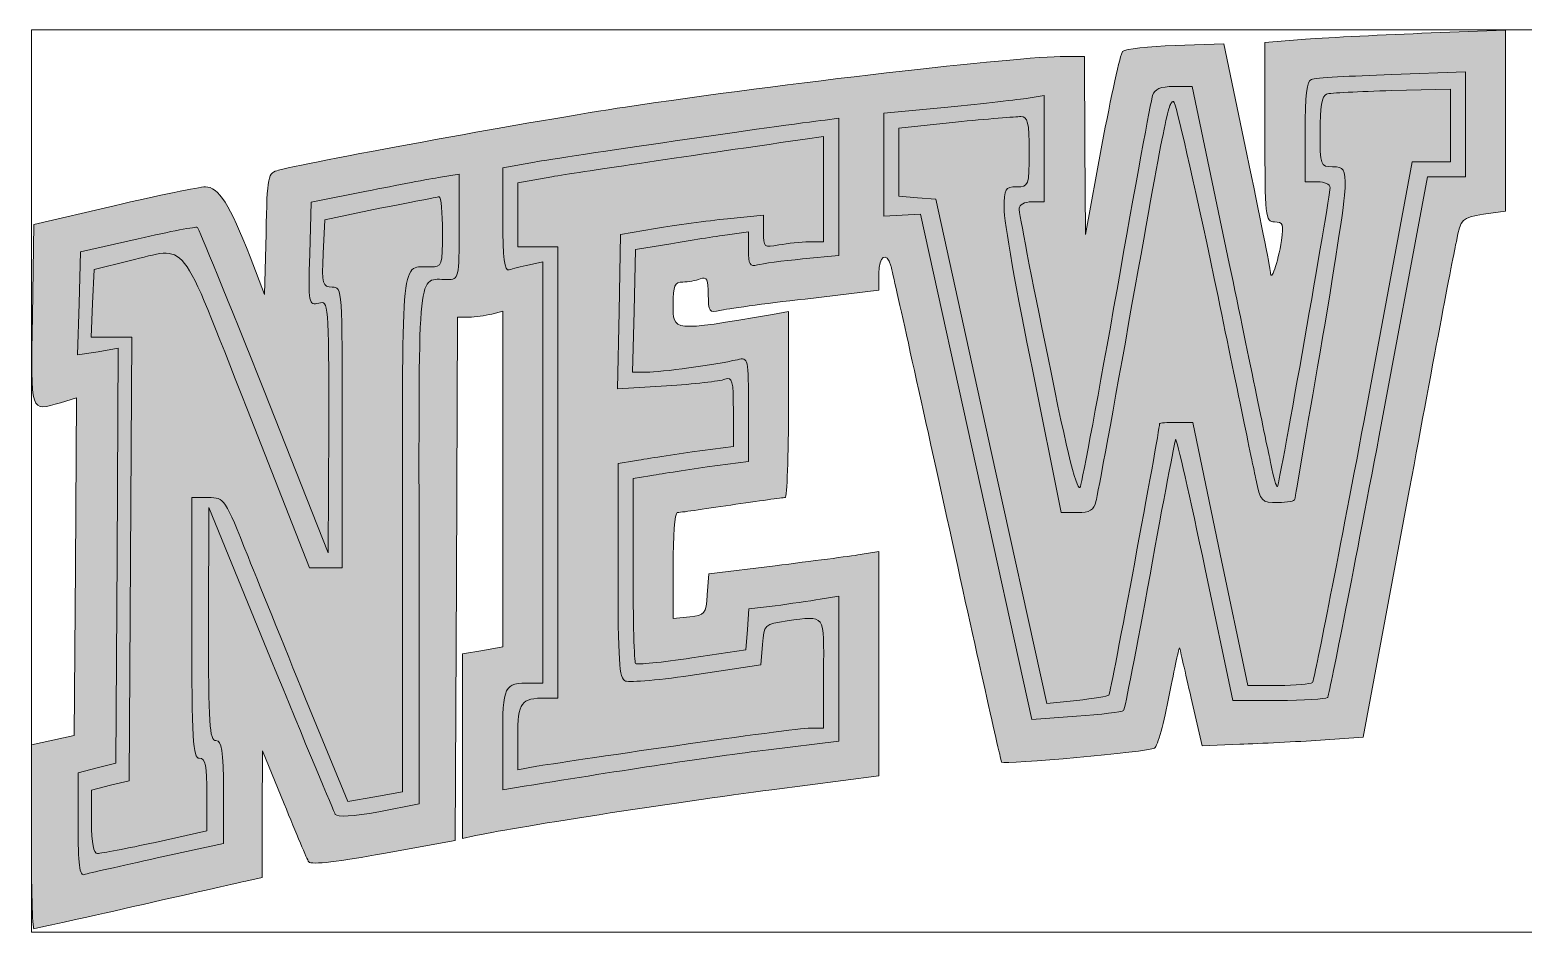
# Model space of a CAD drawing. Extents: x 718 to 1201, y 472 to 607.
# Drawn here: x 717.8 to 941.1, y 472 to 607 of the extents above; entities that cross this region are included whole.
import ezdxf

# ---------------------------------------------------------------- set-up
doc = ezdxf.new("R2010")
doc.units = 0
doc.header["$MEASUREMENT"] = 0
doc.layers.add('Capa 1', color=7, linetype='Continuous')

# ---------------------------------------------------------------- blocks, each defined once
blk = doc.blocks.new('block 2')
at = {"layer": 'Capa 1', "true_color": 0x0269b3}
h = blk.add_hatch(color=152, dxfattribs=at)
h.dxf.hatch_style = 2
edge = h.paths.add_edge_path()
edge.add_spline(control_points=[(718, 486.32), (718, 486.32), (718, 500.05), (718, 500.05), (718, 500.05), (721.23, 500.73), (721.23, 500.73), (721.23, 500.73), (724.38, 501.4), (724.38, 501.4), (724.38, 501.4), (724.6, 526.68), (724.6, 526.68), (724.6, 526.68), (724.75, 551.95), (724.75, 551.95), (724.75, 551.95), (722.35, 551.2), (722.35, 551.2), (717.77, 549.93), (717.93, 549.32), (718.15, 564.18), (718.15, 564.18), (718.38, 577.9), (718.38, 577.9), (718.38, 577.9), (730.38, 580.68), (730.38, 580.68), (736.98, 582.25), (743.12, 583.45), (744.02, 583.52), (745.98, 583.52), (747.7, 580.82), (750.7, 573.02), (750.7, 573.02), (752.88, 567.4), (752.88, 567.4), (752.88, 567.4), (753.1, 576.55), (753.1, 576.55), (753.25, 585.25), (753.4, 585.62), (754.98, 586), (760.9, 587.5), (794.35, 593.57), (806.87, 595.45), (830.35, 598.98), (865.52, 603.02), (872.65, 603.02), (872.65, 603.02), (875.5, 603.02), (875.5, 603.02), (875.5, 603.02), (875.57, 589.68), (875.57, 589.68), (875.57, 589.68), (875.65, 576.4), (875.65, 576.4), (875.65, 576.4), (878.12, 589.75), (878.12, 589.75), (879.48, 597.1), (880.9, 603.4), (881.2, 603.77), (881.57, 604.15), (885.1, 604.52), (889.07, 604.68), (889.07, 604.68), (896.35, 604.9), (896.35, 604.9), (896.35, 604.9), (899.8, 588.4), (899.8, 588.4), (901.68, 579.32), (903.32, 571.38), (903.32, 570.77), (903.4, 569.05), (904.45, 572.12), (904.98, 575.5), (905.35, 577.9), (905.2, 578.27), (903.93, 578.27), (902.57, 578.27), (902.5, 578.95), (902.5, 591.7), (902.5, 591.7), (902.5, 605.12), (902.5, 605.12), (902.5, 605.12), (907.98, 605.57), (907.98, 605.57), (910.9, 605.8), (919, 606.18), (925.98, 606.48), (925.98, 606.48), (938.5, 606.93), (938.5, 606.93), (938.5, 606.93), (938.5, 579.85), (938.5, 579.85), (938.5, 579.85), (935.2, 579.4), (935.2, 579.4), (931.9, 578.88), (931.82, 578.8), (931.15, 575.35), (930.7, 573.48), (927.4, 556), (923.8, 536.5), (923.8, 536.5), (917.2, 501.18), (917.2, 501.18), (917.2, 501.18), (910.82, 500.73), (910.82, 500.73), (907.3, 500.5), (901.82, 500.2), (898.75, 500.12), (898.75, 500.12), (893.12, 499.9), (893.12, 499.9), (893.12, 499.9), (891.48, 507.02), (891.48, 507.02), (890.57, 510.93), (889.82, 514.3), (889.75, 514.52), (889.68, 514.75), (889, 511.52), (888.18, 507.48), (887.43, 503.35), (886.45, 499.82), (886, 499.52), (885.18, 499), (863.5, 497.05), (863.12, 497.43), (863.05, 497.57), (859.3, 514), (854.95, 534.02), (850.52, 554.05), (846.77, 571), (846.55, 571.68), (845.88, 573.93), (844.75, 573.18), (844.75, 570.55), (844.75, 570.55), (844.75, 568.07), (844.75, 568.07), (844.75, 568.07), (833.73, 566.73), (833.73, 566.73), (827.57, 566.05), (821.87, 565.23), (820.98, 565), (819.4, 564.62), (819.25, 564.85), (819.25, 567.4), (819.25, 569.65), (819.02, 570.1), (818.05, 569.73), (817.37, 569.5), (816.25, 569.27), (815.43, 569.27), (814.23, 569.27), (814, 568.75), (814, 565.9), (814, 561.85), (813.62, 561.85), (828.85, 564.4), (828.85, 564.4), (831.25, 564.85), (831.25, 564.85), (831.25, 564.85), (831.25, 550.9), (831.25, 550.9), (831.25, 543.25), (831.02, 537.02), (830.73, 537.02), (830.35, 537.02), (826.75, 536.5), (822.62, 535.9), (818.5, 535.3), (814.9, 534.77), (814.6, 534.77), (814.23, 534.77), (814, 531.18), (814, 526.82), (814, 526.82), (814, 518.95), (814, 518.95), (814, 518.95), (816.48, 519.18), (816.48, 519.18), (818.73, 519.4), (818.87, 519.62), (819.1, 522.48), (819.1, 522.48), (819.32, 525.62), (819.32, 525.62), (819.32, 525.62), (829.23, 526.82), (829.23, 526.82), (834.7, 527.5), (840.4, 528.25), (841.98, 528.48), (841.98, 528.48), (844.75, 528.93), (844.75, 528.93), (844.75, 528.93), (844.75, 495.4), (844.75, 495.4), (844.75, 495.4), (828.77, 493.3), (828.77, 493.3), (814.68, 491.5), (788.8, 487.45), (784.23, 486.4), (784.23, 486.4), (782.5, 486.02), (782.5, 486.02), (782.5, 486.02), (782.5, 513.62), (782.5, 513.62), (782.5, 513.62), (785.5, 514.15), (785.5, 514.15), (785.5, 514.15), (788.5, 514.68), (788.5, 514.68), (788.5, 514.68), (788.5, 564.93), (788.5, 564.93), (788.5, 564.93), (786.85, 564.48), (786.85, 564.48), (785.87, 564.25), (784.37, 564.02), (783.48, 564.02), (783.48, 564.02), (781.75, 564.02), (781.75, 564.02), (781.75, 564.02), (781.6, 524.88), (781.6, 524.88), (781.6, 524.88), (781.37, 485.73), (781.37, 485.73), (781.37, 485.73), (770.65, 483.77), (770.65, 483.77), (764.35, 482.57), (759.77, 482.05), (759.48, 482.5), (759.25, 482.87), (757.6, 486.77), (755.8, 491.2), (755.8, 491.2), (752.57, 499.15), (752.57, 499.15), (752.57, 499.15), (752.5, 489.62), (752.5, 489.62), (752.5, 489.62), (752.5, 480.18), (752.5, 480.18), (752.5, 480.18), (750.1, 479.65), (750.1, 479.65), (748.75, 479.35), (741.18, 477.62), (733.23, 475.82), (725.27, 474.02), (718.6, 472.52), (718.38, 472.52), (718.15, 472.52), (718, 478.75), (718, 486.32), (718, 486.32), (718, 486.32), (718, 486.32)], knot_values=[0, 0, 0, 0, 1, 1, 1, 2, 2, 2, 3, 3, 3, 4, 4, 4, 5, 5, 5, 6, 6, 6, 7, 7, 7, 8, 8, 8, 9, 9, 9, 10, 10, 10, 11, 11, 11, 12, 12, 12, 13, 13, 13, 14, 14, 14, 15, 15, 15, 16, 16, 16, 17, 17, 17, 18, 18, 18, 19, 19, 19, 20, 20, 20, 21, 21, 21, 22, 22, 22, 23, 23, 23, 24, 24, 24, 25, 25, 25, 26, 26, 26, 27, 27, 27, 28, 28, 28, 29, 29, 29, 30, 30, 30, 31, 31, 31, 32, 32, 32, 33, 33, 33, 34, 34, 34, 35, 35, 35, 36, 36, 36, 37, 37, 37, 38, 38, 38, 39, 39, 39, 40, 40, 40, 41, 41, 41, 42, 42, 42, 43, 43, 43, 44, 44, 44, 45, 45, 45, 46, 46, 46, 47, 47, 47, 48, 48, 48, 49, 49, 49, 50, 50, 50, 51, 51, 51, 52, 52, 52, 53, 53, 53, 54, 54, 54, 55, 55, 55, 56, 56, 56, 57, 57, 57, 58, 58, 58, 59, 59, 59, 60, 60, 60, 61, 61, 61, 62, 62, 62, 63, 63, 63, 64, 64, 64, 65, 65, 65, 66, 66, 66, 67, 67, 67, 68, 68, 68, 69, 69, 69, 70, 70, 70, 71, 71, 71, 72, 72, 72, 73, 73, 73, 74, 74, 74, 75, 75, 75, 76, 76, 76, 77, 77, 77, 78, 78, 78, 79, 79, 79, 80, 80, 80, 81, 81, 81, 82, 82, 82, 83, 83, 83, 84, 84, 84, 85, 85, 85, 86, 86, 86, 87, 87, 87, 88, 88, 88, 89, 89, 89, 90, 90, 90, 91, 91, 91, 92, 92, 92, 93, 93, 93, 93], degree=3, periodic=1)
edge = h.paths.add_edge_path()
edge.add_spline(control_points=[(736.52, 485.43), (736.52, 485.43), (744.25, 487.15), (744.25, 487.15), (744.25, 487.15), (744.25, 492.55), (744.25, 492.55), (744.25, 496.9), (744.02, 498.02), (743.12, 498.02), (742.15, 498.02), (742, 500.73), (742, 517.52), (742, 517.52), (742, 537.02), (742, 537.02), (742, 537.02), (744.48, 537.02), (744.48, 537.02), (746.88, 537.02), (746.95, 536.88), (750.4, 528.18), (752.35, 523.38), (756.48, 513.1), (759.62, 505.45), (759.62, 505.45), (765.32, 491.57), (765.32, 491.57), (765.32, 491.57), (769.37, 492.25), (769.37, 492.25), (769.37, 492.25), (773.5, 493), (773.5, 493), (773.5, 493), (773.5, 531.85), (773.5, 531.85), (773.5, 574.15), (773.2, 571.52), (777.7, 571.52), (779.43, 571.52), (779.5, 571.75), (779.5, 576.77), (779.5, 579.62), (779.27, 582.02), (778.98, 582.02), (778.6, 581.95), (774.7, 581.2), (770.12, 580.3), (770.12, 580.3), (761.88, 578.57), (761.88, 578.57), (761.88, 578.57), (761.65, 573.55), (761.65, 573.55), (761.43, 568.9), (761.57, 568.52), (763, 568.52), (764.5, 568.52), (764.5, 568.15), (764.5, 547.52), (764.5, 547.52), (764.5, 526.52), (764.5, 526.52), (764.5, 526.52), (759.62, 526.52), (759.62, 526.52), (759.62, 526.52), (750.32, 550.15), (750.32, 550.15), (739.82, 576.77), (741.62, 574.52), (732.62, 572.43), (732.62, 572.43), (727.38, 571.15), (727.38, 571.15), (727.38, 571.15), (727.15, 566.05), (727.15, 566.05), (727.15, 566.05), (726.93, 561.02), (726.93, 561.02), (726.93, 561.02), (733, 561.02), (733, 561.02), (733, 561.02), (732.85, 527.8), (732.85, 527.8), (732.85, 527.8), (732.62, 494.65), (732.62, 494.65), (732.62, 494.65), (729.85, 493.98), (729.85, 493.98), (729.85, 493.98), (727, 493.23), (727, 493.23), (727, 493.23), (727, 488.5), (727, 488.5), (727, 485.27), (727.3, 483.77), (727.9, 483.77), (728.43, 483.77), (732.32, 484.52), (736.52, 485.43), (736.52, 485.43), (736.52, 485.43), (736.52, 485.43)], knot_values=[0, 0, 0, 0, 1, 1, 1, 2, 2, 2, 3, 3, 3, 4, 4, 4, 5, 5, 5, 6, 6, 6, 7, 7, 7, 8, 8, 8, 9, 9, 9, 10, 10, 10, 11, 11, 11, 12, 12, 12, 13, 13, 13, 14, 14, 14, 15, 15, 15, 16, 16, 16, 17, 17, 17, 18, 18, 18, 19, 19, 19, 20, 20, 20, 21, 21, 21, 22, 22, 22, 23, 23, 23, 24, 24, 24, 25, 25, 25, 26, 26, 26, 27, 27, 27, 28, 28, 28, 29, 29, 29, 30, 30, 30, 31, 31, 31, 32, 32, 32, 33, 33, 33, 34, 34, 34, 35, 35, 35, 36, 36, 36, 36], degree=3, periodic=1)
edge = h.paths.add_edge_path()
edge.add_spline(control_points=[(814.37, 499.9), (824.27, 501.32), (833.27, 502.52), (834.48, 502.52), (834.48, 502.52), (836.5, 502.52), (836.5, 502.52), (836.5, 502.52), (836.5, 510.77), (836.5, 510.77), (836.5, 519.85), (836.88, 519.32), (831.02, 518.57), (827.65, 518.05), (827.57, 518.05), (827.35, 515.05), (827.35, 515.05), (827.12, 511.98), (827.12, 511.98), (827.12, 511.98), (817.52, 510.55), (817.52, 510.55), (812.27, 509.73), (807.48, 509.35), (806.87, 509.57), (805.9, 509.88), (805.75, 512.57), (805.75, 526.07), (805.75, 526.07), (805.75, 542.12), (805.75, 542.12), (805.75, 542.12), (808.23, 542.5), (808.23, 542.5), (809.5, 542.8), (813.4, 543.32), (816.85, 543.85), (816.85, 543.85), (823, 544.68), (823, 544.68), (823, 544.68), (823, 549.93), (823, 549.93), (823, 554.57), (822.85, 555.1), (821.73, 554.73), (820.98, 554.43), (817.07, 553.98), (813.02, 553.75), (813.02, 553.75), (805.68, 553.3), (805.68, 553.3), (805.68, 553.3), (805.9, 564.85), (805.9, 564.85), (805.9, 564.85), (806.12, 576.4), (806.12, 576.4), (806.12, 576.4), (811.37, 577.3), (811.37, 577.3), (814.3, 577.75), (819.1, 578.43), (822.1, 578.73), (822.1, 578.73), (827.5, 579.25), (827.5, 579.25), (827.5, 579.25), (827.5, 576.77), (827.5, 576.77), (827.5, 574.45), (827.57, 574.38), (829.82, 574.82), (831.1, 575.05), (833.12, 575.27), (834.32, 575.27), (834.32, 575.27), (836.5, 575.27), (836.5, 575.27), (836.5, 575.27), (836.5, 591.02), (836.5, 591.02), (836.5, 591.02), (833.73, 590.65), (833.73, 590.65), (814, 587.8), (799.98, 585.7), (795.85, 585.02), (795.85, 585.02), (790.75, 584.12), (790.75, 584.12), (790.75, 584.12), (790.75, 574.52), (790.75, 574.52), (790.75, 574.52), (796.75, 574.52), (796.75, 574.52), (796.75, 574.52), (796.75, 507.02), (796.75, 507.02), (796.75, 507.02), (794.95, 507.02), (794.95, 507.02), (791.2, 507.02), (790.75, 506.43), (790.75, 501.25), (790.75, 501.25), (790.75, 496.3), (790.75, 496.3), (790.75, 496.3), (793.6, 496.82), (793.6, 496.82), (795.1, 497.05), (804.48, 498.48), (814.37, 499.9), (814.37, 499.9), (814.37, 499.9), (814.37, 499.9)], knot_values=[0, 0, 0, 0, 1, 1, 1, 2, 2, 2, 3, 3, 3, 4, 4, 4, 5, 5, 5, 6, 6, 6, 7, 7, 7, 8, 8, 8, 9, 9, 9, 10, 10, 10, 11, 11, 11, 12, 12, 12, 13, 13, 13, 14, 14, 14, 15, 15, 15, 16, 16, 16, 17, 17, 17, 18, 18, 18, 19, 19, 19, 20, 20, 20, 21, 21, 21, 22, 22, 22, 23, 23, 23, 24, 24, 24, 25, 25, 25, 26, 26, 26, 27, 27, 27, 28, 28, 28, 29, 29, 29, 30, 30, 30, 31, 31, 31, 32, 32, 32, 33, 33, 33, 34, 34, 34, 35, 35, 35, 36, 36, 36, 37, 37, 37, 38, 38, 38, 39, 39, 39, 39], degree=3, periodic=1)
edge = h.paths.add_edge_path()
edge.add_spline(control_points=[(879.18, 507.48), (879.4, 507.62), (886.68, 546.77), (886.75, 548.05), (886.75, 548.2), (887.88, 548.27), (889.23, 548.27), (889.23, 548.27), (891.7, 548.27), (891.7, 548.27), (891.7, 548.27), (895.82, 528.55), (895.82, 528.55), (895.82, 528.55), (899.95, 508.9), (899.95, 508.9), (899.95, 508.9), (904.52, 508.9), (904.52, 508.9), (907.07, 508.9), (909.32, 509.12), (909.62, 509.35), (909.85, 509.65), (913.3, 527.27), (917.35, 548.57), (917.35, 548.57), (924.55, 587.27), (924.55, 587.27), (924.55, 587.27), (930.25, 587.27), (930.25, 587.27), (930.25, 587.27), (930.25, 598.15), (930.25, 598.15), (930.25, 598.15), (921.48, 597.93), (921.48, 597.93), (916.6, 597.77), (912.18, 597.55), (911.73, 597.4), (911.05, 597.18), (910.75, 595.38), (910.75, 591.77), (910.75, 586.68), (910.82, 586.52), (912.62, 586.52), (914.35, 586.52), (914.5, 586.23), (914.5, 583.3), (914.5, 581.57), (912.77, 570.55), (910.75, 558.77), (908.73, 547), (907, 537.18), (907, 536.8), (907, 536.5), (905.88, 536.27), (904.45, 536.27), (901.98, 536.27), (901.82, 536.43), (901.15, 539.8), (900.7, 541.82), (897.93, 555.32), (894.93, 569.8), (891.85, 584.35), (889.15, 596.27), (888.85, 596.27), (888.1, 596.27), (887.88, 595.38), (882.62, 565.9), (879.93, 550.6), (877.45, 537.4), (877.23, 536.43), (876.93, 535.15), (876.32, 534.77), (874.45, 534.77), (874.45, 534.77), (872.05, 534.77), (872.05, 534.77), (872.05, 534.77), (867.77, 555.93), (867.77, 555.93), (865.38, 567.62), (863.43, 578.57), (863.5, 580.3), (863.5, 583.23), (863.65, 583.52), (865.38, 583.52), (867.18, 583.52), (867.25, 583.68), (867.25, 588.77), (867.25, 593.2), (867.02, 594.02), (865.98, 594.02), (865.3, 594.02), (860.88, 593.65), (856.23, 593.2), (856.23, 593.2), (847.75, 592.3), (847.75, 592.3), (847.75, 592.3), (847.75, 582.1), (847.75, 582.1), (847.75, 582.1), (850.52, 581.88), (850.52, 581.88), (850.52, 581.88), (853.3, 581.65), (853.3, 581.65), (853.3, 581.65), (861.55, 543.93), (861.55, 543.93), (861.55, 543.93), (869.88, 506.2), (869.88, 506.2), (869.88, 506.2), (874.38, 506.65), (874.38, 506.65), (876.85, 506.95), (879.02, 507.32), (879.18, 507.48), (879.18, 507.48), (879.18, 507.48), (879.18, 507.48)], knot_values=[0, 0, 0, 0, 1, 1, 1, 2, 2, 2, 3, 3, 3, 4, 4, 4, 5, 5, 5, 6, 6, 6, 7, 7, 7, 8, 8, 8, 9, 9, 9, 10, 10, 10, 11, 11, 11, 12, 12, 12, 13, 13, 13, 14, 14, 14, 15, 15, 15, 16, 16, 16, 17, 17, 17, 18, 18, 18, 19, 19, 19, 20, 20, 20, 21, 21, 21, 22, 22, 22, 23, 23, 23, 24, 24, 24, 25, 25, 25, 26, 26, 26, 27, 27, 27, 28, 28, 28, 29, 29, 29, 30, 30, 30, 31, 31, 31, 32, 32, 32, 33, 33, 33, 34, 34, 34, 35, 35, 35, 36, 36, 36, 37, 37, 37, 38, 38, 38, 39, 39, 39, 40, 40, 40, 41, 41, 41, 41], degree=3, periodic=1)
at = {"layer": 'Capa 1', "lineweight": 0}
for points in [[(718, 472), (1201, 472), (1201, 607), (718, 607), (718, 472)], [(879.18, 507.48), (879.18, 507.48)]]:
    blk.add_lwpolyline(points, dxfattribs=at)
for points, knots in [([(718, 486.32), (718, 486.32), (718, 500.05), (718, 500.05), (718, 500.05), (721.23, 500.73), (721.23, 500.73), (721.23, 500.73), (724.38, 501.4), (724.38, 501.4), (724.38, 501.4), (724.6, 526.68), (724.6, 526.68), (724.6, 526.68), (724.75, 551.95), (724.75, 551.95), (724.75, 551.95), (722.35, 551.2), (722.35, 551.2), (717.77, 549.93), (717.93, 549.32), (718.15, 564.18), (718.15, 564.18), (718.38, 577.9), (718.38, 577.9), (718.38, 577.9), (730.38, 580.68), (730.38, 580.68), (736.98, 582.25), (743.12, 583.45), (744.02, 583.52), (745.98, 583.52), (747.7, 580.82), (750.7, 573.02), (750.7, 573.02), (752.88, 567.4), (752.88, 567.4), (752.88, 567.4), (753.1, 576.55), (753.1, 576.55), (753.25, 585.25), (753.4, 585.62), (754.98, 586), (760.9, 587.5), (794.35, 593.57), (806.87, 595.45), (830.35, 598.98), (865.52, 603.02), (872.65, 603.02), (872.65, 603.02), (875.5, 603.02), (875.5, 603.02), (875.5, 603.02), (875.57, 589.68), (875.57, 589.68), (875.57, 589.68), (875.65, 576.4), (875.65, 576.4), (875.65, 576.4), (878.12, 589.75), (878.12, 589.75), (879.48, 597.1), (880.9, 603.4), (881.2, 603.77), (881.57, 604.15), (885.1, 604.52), (889.07, 604.68), (889.07, 604.68), (896.35, 604.9), (896.35, 604.9), (896.35, 604.9), (899.8, 588.4), (899.8, 588.4), (901.68, 579.32), (903.32, 571.38), (903.32, 570.77), (903.4, 569.05), (904.45, 572.12), (904.98, 575.5), (905.35, 577.9), (905.2, 578.27), (903.93, 578.27), (902.57, 578.27), (902.5, 578.95), (902.5, 591.7), (902.5, 591.7), (902.5, 605.12), (902.5, 605.12), (902.5, 605.12), (907.98, 605.57), (907.98, 605.57), (910.9, 605.8), (919, 606.18), (925.98, 606.48), (925.98, 606.48), (938.5, 606.93), (938.5, 606.93), (938.5, 606.93), (938.5, 579.85), (938.5, 579.85), (938.5, 579.85), (935.2, 579.4), (935.2, 579.4), (931.9, 578.88), (931.82, 578.8), (931.15, 575.35), (930.7, 573.48), (927.4, 556), (923.8, 536.5), (923.8, 536.5), (917.2, 501.18), (917.2, 501.18), (917.2, 501.18), (910.82, 500.73), (910.82, 500.73), (907.3, 500.5), (901.82, 500.2), (898.75, 500.12), (898.75, 500.12), (893.12, 499.9), (893.12, 499.9), (893.12, 499.9), (891.48, 507.02), (891.48, 507.02), (890.57, 510.93), (889.82, 514.3), (889.75, 514.52), (889.68, 514.75), (889, 511.52), (888.18, 507.48), (887.43, 503.35), (886.45, 499.82), (886, 499.52), (885.18, 499), (863.5, 497.05), (863.12, 497.43), (863.05, 497.57), (859.3, 514), (854.95, 534.02), (850.52, 554.05), (846.77, 571), (846.55, 571.68), (845.88, 573.93), (844.75, 573.18), (844.75, 570.55), (844.75, 570.55), (844.75, 568.07), (844.75, 568.07), (844.75, 568.07), (833.73, 566.73), (833.73, 566.73), (827.57, 566.05), (821.87, 565.23), (820.98, 565), (819.4, 564.62), (819.25, 564.85), (819.25, 567.4), (819.25, 569.65), (819.02, 570.1), (818.05, 569.73), (817.37, 569.5), (816.25, 569.27), (815.43, 569.27), (814.23, 569.27), (814, 568.75), (814, 565.9), (814, 561.85), (813.62, 561.85), (828.85, 564.4), (828.85, 564.4), (831.25, 564.85), (831.25, 564.85), (831.25, 564.85), (831.25, 550.9), (831.25, 550.9), (831.25, 543.25), (831.02, 537.02), (830.73, 537.02), (830.35, 537.02), (826.75, 536.5), (822.62, 535.9), (818.5, 535.3), (814.9, 534.77), (814.6, 534.77), (814.23, 534.77), (814, 531.18), (814, 526.82), (814, 526.82), (814, 518.95), (814, 518.95), (814, 518.95), (816.48, 519.18), (816.48, 519.18), (818.73, 519.4), (818.87, 519.62), (819.1, 522.48), (819.1, 522.48), (819.32, 525.62), (819.32, 525.62), (819.32, 525.62), (829.23, 526.82), (829.23, 526.82), (834.7, 527.5), (840.4, 528.25), (841.98, 528.48), (841.98, 528.48), (844.75, 528.93), (844.75, 528.93), (844.75, 528.93), (844.75, 495.4), (844.75, 495.4), (844.75, 495.4), (828.77, 493.3), (828.77, 493.3), (814.68, 491.5), (788.8, 487.45), (784.23, 486.4), (784.23, 486.4), (782.5, 486.02), (782.5, 486.02), (782.5, 486.02), (782.5, 513.62), (782.5, 513.62), (782.5, 513.62), (785.5, 514.15), (785.5, 514.15), (785.5, 514.15), (788.5, 514.68), (788.5, 514.68), (788.5, 514.68), (788.5, 564.93), (788.5, 564.93), (788.5, 564.93), (786.85, 564.48), (786.85, 564.48), (785.87, 564.25), (784.37, 564.02), (783.48, 564.02), (783.48, 564.02), (781.75, 564.02), (781.75, 564.02), (781.75, 564.02), (781.6, 524.88), (781.6, 524.88), (781.6, 524.88), (781.37, 485.73), (781.37, 485.73), (781.37, 485.73), (770.65, 483.77), (770.65, 483.77), (764.35, 482.57), (759.77, 482.05), (759.48, 482.5), (759.25, 482.87), (757.6, 486.77), (755.8, 491.2), (755.8, 491.2), (752.57, 499.15), (752.57, 499.15), (752.57, 499.15), (752.5, 489.62), (752.5, 489.62), (752.5, 489.62), (752.5, 480.18), (752.5, 480.18), (752.5, 480.18), (750.1, 479.65), (750.1, 479.65), (748.75, 479.35), (741.18, 477.62), (733.23, 475.82), (725.27, 474.02), (718.6, 472.52), (718.38, 472.52), (718.15, 472.52), (718, 478.75), (718, 486.32), (718, 486.32), (718, 486.32), (718, 486.32)], [0, 0, 0, 0, 1, 1, 1, 2, 2, 2, 3, 3, 3, 4, 4, 4, 5, 5, 5, 6, 6, 6, 7, 7, 7, 8, 8, 8, 9, 9, 9, 10, 10, 10, 11, 11, 11, 12, 12, 12, 13, 13, 13, 14, 14, 14, 15, 15, 15, 16, 16, 16, 17, 17, 17, 18, 18, 18, 19, 19, 19, 20, 20, 20, 21, 21, 21, 22, 22, 22, 23, 23, 23, 24, 24, 24, 25, 25, 25, 26, 26, 26, 27, 27, 27, 28, 28, 28, 29, 29, 29, 30, 30, 30, 31, 31, 31, 32, 32, 32, 33, 33, 33, 34, 34, 34, 35, 35, 35, 36, 36, 36, 37, 37, 37, 38, 38, 38, 39, 39, 39, 40, 40, 40, 41, 41, 41, 42, 42, 42, 43, 43, 43, 44, 44, 44, 45, 45, 45, 46, 46, 46, 47, 47, 47, 48, 48, 48, 49, 49, 49, 50, 50, 50, 51, 51, 51, 52, 52, 52, 53, 53, 53, 54, 54, 54, 55, 55, 55, 56, 56, 56, 57, 57, 57, 58, 58, 58, 59, 59, 59, 60, 60, 60, 61, 61, 61, 62, 62, 62, 63, 63, 63, 64, 64, 64, 65, 65, 65, 66, 66, 66, 67, 67, 67, 68, 68, 68, 69, 69, 69, 70, 70, 70, 71, 71, 71, 72, 72, 72, 73, 73, 73, 74, 74, 74, 75, 75, 75, 76, 76, 76, 77, 77, 77, 78, 78, 78, 79, 79, 79, 80, 80, 80, 81, 81, 81, 82, 82, 82, 83, 83, 83, 84, 84, 84, 85, 85, 85, 86, 86, 86, 87, 87, 87, 88, 88, 88, 89, 89, 89, 90, 90, 90, 91, 91, 91, 92, 92, 92, 93, 93, 93, 93]), ([(879.18, 507.48), (879.4, 507.62), (886.68, 546.77), (886.75, 548.05), (886.75, 548.2), (887.88, 548.27), (889.23, 548.27), (889.23, 548.27), (891.7, 548.27), (891.7, 548.27), (891.7, 548.27), (895.82, 528.55), (895.82, 528.55), (895.82, 528.55), (899.95, 508.9), (899.95, 508.9), (899.95, 508.9), (904.52, 508.9), (904.52, 508.9), (907.07, 508.9), (909.32, 509.12), (909.62, 509.35), (909.85, 509.65), (913.3, 527.27), (917.35, 548.57), (917.35, 548.57), (924.55, 587.27), (924.55, 587.27), (924.55, 587.27), (930.25, 587.27), (930.25, 587.27), (930.25, 587.27), (930.25, 598.15), (930.25, 598.15), (930.25, 598.15), (921.48, 597.93), (921.48, 597.93), (916.6, 597.77), (912.18, 597.55), (911.73, 597.4), (911.05, 597.18), (910.75, 595.38), (910.75, 591.77), (910.75, 586.68), (910.82, 586.52), (912.62, 586.52), (914.35, 586.52), (914.5, 586.23), (914.5, 583.3), (914.5, 581.57), (912.77, 570.55), (910.75, 558.77), (908.73, 547), (907, 537.18), (907, 536.8), (907, 536.5), (905.88, 536.27), (904.45, 536.27), (901.98, 536.27), (901.82, 536.43), (901.15, 539.8), (900.7, 541.82), (897.93, 555.32), (894.93, 569.8), (891.85, 584.35), (889.15, 596.27), (888.85, 596.27), (888.1, 596.27), (887.88, 595.38), (882.62, 565.9), (879.93, 550.6), (877.45, 537.4), (877.23, 536.43), (876.93, 535.15), (876.32, 534.77), (874.45, 534.77), (874.45, 534.77), (872.05, 534.77), (872.05, 534.77), (872.05, 534.77), (867.77, 555.93), (867.77, 555.93), (865.38, 567.62), (863.43, 578.57), (863.5, 580.3), (863.5, 583.23), (863.65, 583.52), (865.38, 583.52), (867.18, 583.52), (867.25, 583.68), (867.25, 588.77), (867.25, 593.2), (867.02, 594.02), (865.98, 594.02), (865.3, 594.02), (860.88, 593.65), (856.23, 593.2), (856.23, 593.2), (847.75, 592.3), (847.75, 592.3), (847.75, 592.3), (847.75, 582.1), (847.75, 582.1), (847.75, 582.1), (850.52, 581.88), (850.52, 581.88), (850.52, 581.88), (853.3, 581.65), (853.3, 581.65), (853.3, 581.65), (861.55, 543.93), (861.55, 543.93), (861.55, 543.93), (869.88, 506.2), (869.88, 506.2), (869.88, 506.2), (874.38, 506.65), (874.38, 506.65), (876.85, 506.95), (879.02, 507.32), (879.18, 507.48), (879.18, 507.48), (879.18, 507.48), (879.18, 507.48)], [0, 0, 0, 0, 1, 1, 1, 2, 2, 2, 3, 3, 3, 4, 4, 4, 5, 5, 5, 6, 6, 6, 7, 7, 7, 8, 8, 8, 9, 9, 9, 10, 10, 10, 11, 11, 11, 12, 12, 12, 13, 13, 13, 14, 14, 14, 15, 15, 15, 16, 16, 16, 17, 17, 17, 18, 18, 18, 19, 19, 19, 20, 20, 20, 21, 21, 21, 22, 22, 22, 23, 23, 23, 24, 24, 24, 25, 25, 25, 26, 26, 26, 27, 27, 27, 28, 28, 28, 29, 29, 29, 30, 30, 30, 31, 31, 31, 32, 32, 32, 33, 33, 33, 34, 34, 34, 35, 35, 35, 36, 36, 36, 37, 37, 37, 38, 38, 38, 39, 39, 39, 40, 40, 40, 41, 41, 41, 41]), ([(814.37, 499.9), (824.27, 501.32), (833.27, 502.52), (834.48, 502.52), (834.48, 502.52), (836.5, 502.52), (836.5, 502.52), (836.5, 502.52), (836.5, 510.77), (836.5, 510.77), (836.5, 519.85), (836.88, 519.32), (831.02, 518.57), (827.65, 518.05), (827.57, 518.05), (827.35, 515.05), (827.35, 515.05), (827.12, 511.98), (827.12, 511.98), (827.12, 511.98), (817.52, 510.55), (817.52, 510.55), (812.27, 509.73), (807.48, 509.35), (806.87, 509.57), (805.9, 509.88), (805.75, 512.57), (805.75, 526.07), (805.75, 526.07), (805.75, 542.12), (805.75, 542.12), (805.75, 542.12), (808.23, 542.5), (808.23, 542.5), (809.5, 542.8), (813.4, 543.32), (816.85, 543.85), (816.85, 543.85), (823, 544.68), (823, 544.68), (823, 544.68), (823, 549.93), (823, 549.93), (823, 554.57), (822.85, 555.1), (821.73, 554.73), (820.98, 554.43), (817.07, 553.98), (813.02, 553.75), (813.02, 553.75), (805.68, 553.3), (805.68, 553.3), (805.68, 553.3), (805.9, 564.85), (805.9, 564.85), (805.9, 564.85), (806.12, 576.4), (806.12, 576.4), (806.12, 576.4), (811.37, 577.3), (811.37, 577.3), (814.3, 577.75), (819.1, 578.43), (822.1, 578.73), (822.1, 578.73), (827.5, 579.25), (827.5, 579.25), (827.5, 579.25), (827.5, 576.77), (827.5, 576.77), (827.5, 574.45), (827.57, 574.38), (829.82, 574.82), (831.1, 575.05), (833.12, 575.27), (834.32, 575.27), (834.32, 575.27), (836.5, 575.27), (836.5, 575.27), (836.5, 575.27), (836.5, 591.02), (836.5, 591.02), (836.5, 591.02), (833.73, 590.65), (833.73, 590.65), (814, 587.8), (799.98, 585.7), (795.85, 585.02), (795.85, 585.02), (790.75, 584.12), (790.75, 584.12), (790.75, 584.12), (790.75, 574.52), (790.75, 574.52), (790.75, 574.52), (796.75, 574.52), (796.75, 574.52), (796.75, 574.52), (796.75, 507.02), (796.75, 507.02), (796.75, 507.02), (794.95, 507.02), (794.95, 507.02), (791.2, 507.02), (790.75, 506.43), (790.75, 501.25), (790.75, 501.25), (790.75, 496.3), (790.75, 496.3), (790.75, 496.3), (793.6, 496.82), (793.6, 496.82), (795.1, 497.05), (804.48, 498.48), (814.37, 499.9), (814.37, 499.9), (814.37, 499.9), (814.37, 499.9)], [0, 0, 0, 0, 1, 1, 1, 2, 2, 2, 3, 3, 3, 4, 4, 4, 5, 5, 5, 6, 6, 6, 7, 7, 7, 8, 8, 8, 9, 9, 9, 10, 10, 10, 11, 11, 11, 12, 12, 12, 13, 13, 13, 14, 14, 14, 15, 15, 15, 16, 16, 16, 17, 17, 17, 18, 18, 18, 19, 19, 19, 20, 20, 20, 21, 21, 21, 22, 22, 22, 23, 23, 23, 24, 24, 24, 25, 25, 25, 26, 26, 26, 27, 27, 27, 28, 28, 28, 29, 29, 29, 30, 30, 30, 31, 31, 31, 32, 32, 32, 33, 33, 33, 34, 34, 34, 35, 35, 35, 36, 36, 36, 37, 37, 37, 38, 38, 38, 39, 39, 39, 39]), ([(736.52, 485.43), (736.52, 485.43), (744.25, 487.15), (744.25, 487.15), (744.25, 487.15), (744.25, 492.55), (744.25, 492.55), (744.25, 496.9), (744.02, 498.02), (743.12, 498.02), (742.15, 498.02), (742, 500.73), (742, 517.52), (742, 517.52), (742, 537.02), (742, 537.02), (742, 537.02), (744.48, 537.02), (744.48, 537.02), (746.88, 537.02), (746.95, 536.88), (750.4, 528.18), (752.35, 523.38), (756.48, 513.1), (759.62, 505.45), (759.62, 505.45), (765.32, 491.57), (765.32, 491.57), (765.32, 491.57), (769.37, 492.25), (769.37, 492.25), (769.37, 492.25), (773.5, 493), (773.5, 493), (773.5, 493), (773.5, 531.85), (773.5, 531.85), (773.5, 574.15), (773.2, 571.52), (777.7, 571.52), (779.43, 571.52), (779.5, 571.75), (779.5, 576.77), (779.5, 579.62), (779.27, 582.02), (778.98, 582.02), (778.6, 581.95), (774.7, 581.2), (770.12, 580.3), (770.12, 580.3), (761.88, 578.57), (761.88, 578.57), (761.88, 578.57), (761.65, 573.55), (761.65, 573.55), (761.43, 568.9), (761.57, 568.52), (763, 568.52), (764.5, 568.52), (764.5, 568.15), (764.5, 547.52), (764.5, 547.52), (764.5, 526.52), (764.5, 526.52), (764.5, 526.52), (759.62, 526.52), (759.62, 526.52), (759.62, 526.52), (750.32, 550.15), (750.32, 550.15), (739.82, 576.77), (741.62, 574.52), (732.62, 572.43), (732.62, 572.43), (727.38, 571.15), (727.38, 571.15), (727.38, 571.15), (727.15, 566.05), (727.15, 566.05), (727.15, 566.05), (726.93, 561.02), (726.93, 561.02), (726.93, 561.02), (733, 561.02), (733, 561.02), (733, 561.02), (732.85, 527.8), (732.85, 527.8), (732.85, 527.8), (732.62, 494.65), (732.62, 494.65), (732.62, 494.65), (729.85, 493.98), (729.85, 493.98), (729.85, 493.98), (727, 493.23), (727, 493.23), (727, 493.23), (727, 488.5), (727, 488.5), (727, 485.27), (727.3, 483.77), (727.9, 483.77), (728.43, 483.77), (732.32, 484.52), (736.52, 485.43), (736.52, 485.43), (736.52, 485.43), (736.52, 485.43)], [0, 0, 0, 0, 1, 1, 1, 2, 2, 2, 3, 3, 3, 4, 4, 4, 5, 5, 5, 6, 6, 6, 7, 7, 7, 8, 8, 8, 9, 9, 9, 10, 10, 10, 11, 11, 11, 12, 12, 12, 13, 13, 13, 14, 14, 14, 15, 15, 15, 16, 16, 16, 17, 17, 17, 18, 18, 18, 19, 19, 19, 20, 20, 20, 21, 21, 21, 22, 22, 22, 23, 23, 23, 24, 24, 24, 25, 25, 25, 26, 26, 26, 27, 27, 27, 28, 28, 28, 29, 29, 29, 30, 30, 30, 31, 31, 31, 32, 32, 32, 33, 33, 33, 34, 34, 34, 35, 35, 35, 36, 36, 36, 36])]:
    blk.add_open_spline(points, degree=3, knots=knots, dxfattribs=at)

msp = doc.modelspace()

# ---------------------------------------------------------------- hatches: boundary and pattern name
at = {"layer": 'Capa 1', "true_color": 0xf4862e}
h = msp.add_hatch(color=30, dxfattribs=at)
h.dxf.hatch_style = 2
edge = h.paths.add_edge_path()
edge.add_spline(control_points=[(859.3, 541.6), (859.3, 541.6), (850.98, 579.4), (850.98, 579.4), (850.98, 579.4), (848.27, 579.25), (848.27, 579.25), (848.27, 579.25), (845.5, 579.1), (845.5, 579.1), (845.5, 579.1), (845.5, 594.55), (845.5, 594.55), (845.5, 594.55), (855.1, 595.45), (855.1, 595.45), (860.35, 595.98), (865.75, 596.57), (867.1, 596.8), (867.1, 596.8), (869.5, 597.18), (869.5, 597.18), (869.5, 597.18), (869.5, 581.27), (869.5, 581.27), (869.5, 581.27), (867.62, 581.27), (867.62, 581.27), (866.57, 581.27), (865.75, 580.82), (865.75, 580.3), (865.68, 579.85), (867.62, 569.8), (870.02, 558.18), (873.02, 543.18), (874.52, 537.4), (874.9, 538.68), (875.2, 539.57), (877.68, 552.85), (880.38, 568.15), (883.07, 583.38), (885.48, 596.5), (885.7, 597.18), (886, 598.15), (886.9, 598.52), (888.85, 598.52), (888.85, 598.52), (891.62, 598.52), (891.62, 598.52), (891.62, 598.52), (897.18, 572.05), (897.18, 572.05), (900.18, 557.57), (902.95, 544), (903.4, 542.05), (903.77, 540.02), (904.23, 538.52), (904.38, 538.68), (904.68, 538.98), (912.25, 582.02), (912.25, 583.38), (912.25, 583.9), (911.43, 584.27), (910.37, 584.27), (910.37, 584.27), (908.5, 584.27), (908.5, 584.27), (908.5, 584.27), (908.5, 591.77), (908.5, 591.77), (908.5, 597.18), (908.8, 599.43), (909.48, 599.57), (909.93, 599.8), (915.32, 600.1), (921.48, 600.32), (921.48, 600.32), (932.5, 600.7), (932.5, 600.7), (932.5, 600.7), (932.5, 585.02), (932.5, 585.02), (932.5, 585.02), (926.8, 585.02), (926.8, 585.02), (926.8, 585.02), (919.6, 546.32), (919.6, 546.32), (915.55, 525.02), (912.1, 507.4), (911.87, 507.1), (911.57, 506.88), (908.27, 506.65), (904.52, 506.65), (904.52, 506.65), (897.7, 506.65), (897.7, 506.65), (897.7, 506.65), (893.57, 526.3), (893.57, 526.3), (891.32, 537.1), (889.3, 545.88), (889.15, 545.73), (889.07, 545.57), (887.27, 536.43), (885.32, 525.48), (883.3, 514.45), (881.57, 505.3), (881.35, 505.15), (881.12, 504.93), (877.98, 504.55), (874.3, 504.32), (874.3, 504.32), (867.62, 503.8), (867.62, 503.8), (867.62, 503.8), (859.3, 541.6), (859.3, 541.6)], knot_values=[0, 0, 0, 0, 1, 1, 1, 2, 2, 2, 3, 3, 3, 4, 4, 4, 5, 5, 5, 6, 6, 6, 7, 7, 7, 8, 8, 8, 9, 9, 9, 10, 10, 10, 11, 11, 11, 12, 12, 12, 13, 13, 13, 14, 14, 14, 15, 15, 15, 16, 16, 16, 17, 17, 17, 18, 18, 18, 19, 19, 19, 20, 20, 20, 21, 21, 21, 22, 22, 22, 23, 23, 23, 24, 24, 24, 25, 25, 25, 26, 26, 26, 27, 27, 27, 28, 28, 28, 29, 29, 29, 30, 30, 30, 31, 31, 31, 32, 32, 32, 33, 33, 33, 34, 34, 34, 35, 35, 35, 36, 36, 36, 37, 37, 37, 38, 38, 38, 39, 39, 39, 39], degree=3, periodic=1)
h = msp.add_hatch(color=30, dxfattribs=at)
h.dxf.hatch_style = 2
edge = h.paths.add_edge_path()
edge.add_spline(control_points=[(788.5, 500.88), (788.5, 508.9), (788.65, 509.27), (792.7, 509.27), (792.7, 509.27), (794.5, 509.27), (794.5, 509.27), (794.5, 509.27), (794.5, 572.27), (794.5, 572.27), (794.5, 572.27), (792.48, 571.82), (792.48, 571.82), (791.27, 571.6), (789.93, 571.3), (789.48, 571.07), (788.73, 570.93), (788.5, 572.73), (788.5, 578.57), (788.5, 578.57), (788.5, 586.38), (788.5, 586.38), (788.5, 586.38), (793.23, 587.2), (793.23, 587.2), (797.27, 587.95), (830.8, 592.82), (836.73, 593.5), (836.73, 593.5), (838.75, 593.8), (838.75, 593.8), (838.75, 593.8), (838.75, 573.25), (838.75, 573.25), (838.75, 573.25), (833.35, 572.73), (833.35, 572.73), (830.35, 572.43), (827.27, 572.05), (826.6, 571.82), (825.48, 571.52), (825.25, 571.9), (825.25, 574.07), (825.25, 574.07), (825.25, 576.77), (825.25, 576.77), (825.25, 576.77), (822.1, 576.32), (822.1, 576.32), (820.3, 576.1), (816.55, 575.5), (813.62, 574.98), (813.62, 574.98), (808.37, 574.15), (808.37, 574.15), (808.37, 574.15), (808.15, 564.93), (808.15, 564.93), (808.15, 564.93), (807.93, 555.77), (807.93, 555.77), (807.93, 555.77), (810.02, 555.77), (810.02, 555.77), (812.12, 555.77), (820.3, 556.9), (823.6, 557.65), (825.25, 558.02), (825.25, 557.95), (825.25, 550.23), (825.25, 550.23), (825.25, 542.43), (825.25, 542.43), (825.25, 542.43), (819.1, 541.6), (819.1, 541.6), (815.65, 541.07), (811.75, 540.55), (810.48, 540.25), (810.48, 540.25), (808, 539.88), (808, 539.88), (808, 539.88), (808, 526.23), (808, 526.23), (808, 518.65), (808.15, 512.35), (808.37, 512.2), (808.52, 511.98), (812.35, 512.35), (816.77, 513.02), (816.77, 513.02), (824.87, 514.23), (824.87, 514.23), (824.87, 514.23), (825.1, 517.3), (825.1, 517.3), (825.1, 517.3), (825.32, 520.38), (825.32, 520.38), (825.32, 520.38), (829.23, 520.82), (829.23, 520.82), (831.4, 521.12), (834.4, 521.57), (835.98, 521.8), (835.98, 521.8), (838.75, 522.25), (838.75, 522.25), (838.75, 522.25), (838.75, 500.57), (838.75, 500.57), (838.75, 500.57), (828.25, 499.3), (828.25, 499.3), (819.48, 498.18), (806.8, 496.3), (791.73, 493.82), (791.73, 493.82), (788.5, 493.3), (788.5, 493.3), (788.5, 493.3), (788.5, 500.88), (788.5, 500.88)], knot_values=[0, 0, 0, 0, 1, 1, 1, 2, 2, 2, 3, 3, 3, 4, 4, 4, 5, 5, 5, 6, 6, 6, 7, 7, 7, 8, 8, 8, 9, 9, 9, 10, 10, 10, 11, 11, 11, 12, 12, 12, 13, 13, 13, 14, 14, 14, 15, 15, 15, 16, 16, 16, 17, 17, 17, 18, 18, 18, 19, 19, 19, 20, 20, 20, 21, 21, 21, 22, 22, 22, 23, 23, 23, 24, 24, 24, 25, 25, 25, 26, 26, 26, 27, 27, 27, 28, 28, 28, 29, 29, 29, 30, 30, 30, 31, 31, 31, 32, 32, 32, 33, 33, 33, 34, 34, 34, 35, 35, 35, 36, 36, 36, 37, 37, 37, 38, 38, 38, 39, 39, 39, 40, 40, 40, 41, 41, 41, 41], degree=3, periodic=1)
h = msp.add_hatch(color=30, dxfattribs=at)
h.dxf.hatch_style = 2
edge = h.paths.add_edge_path()
edge.add_spline(control_points=[(724.98, 488.05), (724.98, 488.05), (724.98, 495.85), (724.98, 495.85), (724.98, 495.85), (727.83, 496.6), (727.83, 496.6), (727.83, 496.6), (730.61, 497.27), (730.61, 497.27), (730.61, 497.27), (730.83, 528.32), (730.83, 528.32), (730.83, 528.32), (730.98, 559.38), (730.98, 559.38), (730.98, 559.38), (727.98, 558.85), (727.98, 558.85), (727.98, 558.85), (724.91, 558.4), (724.91, 558.4), (724.91, 558.4), (725.13, 566.05), (725.13, 566.05), (725.13, 566.05), (725.36, 573.77), (725.36, 573.77), (725.36, 573.77), (733.98, 575.73), (733.98, 575.73), (738.71, 576.85), (742.75, 577.6), (742.83, 577.45), (742.98, 577.38), (747.48, 566.35), (752.81, 553), (752.81, 553), (762.41, 528.77), (762.41, 528.77), (762.41, 528.77), (762.48, 547.68), (762.48, 547.68), (762.48, 566.27), (762.48, 566.5), (760.98, 566.12), (759.48, 565.75), (759.41, 565.98), (759.63, 573.48), (759.63, 573.48), (759.86, 581.2), (759.86, 581.2), (759.86, 581.2), (768.11, 582.85), (768.11, 582.85), (772.68, 583.75), (777.63, 584.73), (779.21, 584.95), (779.21, 584.95), (781.98, 585.4), (781.98, 585.4), (781.98, 585.4), (781.98, 577.52), (781.98, 577.52), (781.98, 569.73), (781.98, 569.65), (780.18, 569.65), (775.68, 569.65), (775.98, 572.27), (775.98, 529.98), (775.98, 529.98), (775.98, 491.2), (775.98, 491.2), (775.98, 491.2), (769.98, 490), (769.98, 490), (766.08, 489.32), (763.75, 489.18), (763.46, 489.62), (763.23, 490), (758.88, 500.5), (753.78, 512.95), (753.78, 512.95), (744.56, 535.52), (744.56, 535.52), (744.56, 535.52), (744.48, 518.05), (744.48, 518.05), (744.48, 503.05), (744.63, 500.65), (745.61, 500.65), (746.5, 500.65), (746.73, 499.3), (746.73, 492.93), (746.73, 492.93), (746.73, 485.27), (746.73, 485.27), (746.73, 485.27), (736.83, 483.1), (736.83, 483.1), (731.36, 481.9), (726.41, 480.77), (725.96, 480.62), (725.21, 480.32), (724.98, 482.12), (724.98, 488.05), (724.98, 488.05), (724.98, 488.05), (724.98, 488.05)], knot_values=[0, 0, 0, 0, 1, 1, 1, 2, 2, 2, 3, 3, 3, 4, 4, 4, 5, 5, 5, 6, 6, 6, 7, 7, 7, 8, 8, 8, 9, 9, 9, 10, 10, 10, 11, 11, 11, 12, 12, 12, 13, 13, 13, 14, 14, 14, 15, 15, 15, 16, 16, 16, 17, 17, 17, 18, 18, 18, 19, 19, 19, 20, 20, 20, 21, 21, 21, 22, 22, 22, 23, 23, 23, 24, 24, 24, 25, 25, 25, 26, 26, 26, 27, 27, 27, 28, 28, 28, 29, 29, 29, 30, 30, 30, 31, 31, 31, 32, 32, 32, 33, 33, 33, 34, 34, 34, 35, 35, 35, 36, 36, 36, 36], degree=3, periodic=1)

# ---------------------------------------------------------------- linework, layer by layer
at = {"layer": 'Capa 1', "lineweight": 0}
for points in [[(859.3, 541.6), (859.3, 541.6)], [(788.5, 500.88), (788.5, 500.88)], [(724.98, 488.05), (724.98, 488.05)]]:
    msp.add_lwpolyline(points, dxfattribs=at)
for points, knots in [([(859.3, 541.6), (859.3, 541.6), (850.98, 579.4), (850.98, 579.4), (850.98, 579.4), (848.27, 579.25), (848.27, 579.25), (848.27, 579.25), (845.5, 579.1), (845.5, 579.1), (845.5, 579.1), (845.5, 594.55), (845.5, 594.55), (845.5, 594.55), (855.1, 595.45), (855.1, 595.45), (860.35, 595.98), (865.75, 596.57), (867.1, 596.8), (867.1, 596.8), (869.5, 597.18), (869.5, 597.18), (869.5, 597.18), (869.5, 581.27), (869.5, 581.27), (869.5, 581.27), (867.62, 581.27), (867.62, 581.27), (866.57, 581.27), (865.75, 580.82), (865.75, 580.3), (865.68, 579.85), (867.62, 569.8), (870.02, 558.18), (873.02, 543.18), (874.52, 537.4), (874.9, 538.68), (875.2, 539.57), (877.68, 552.85), (880.38, 568.15), (883.07, 583.38), (885.48, 596.5), (885.7, 597.18), (886, 598.15), (886.9, 598.52), (888.85, 598.52), (888.85, 598.52), (891.62, 598.52), (891.62, 598.52), (891.62, 598.52), (897.18, 572.05), (897.18, 572.05), (900.18, 557.57), (902.95, 544), (903.4, 542.05), (903.77, 540.02), (904.23, 538.52), (904.38, 538.68), (904.68, 538.98), (912.25, 582.02), (912.25, 583.38), (912.25, 583.9), (911.43, 584.27), (910.37, 584.27), (910.37, 584.27), (908.5, 584.27), (908.5, 584.27), (908.5, 584.27), (908.5, 591.77), (908.5, 591.77), (908.5, 597.18), (908.8, 599.43), (909.48, 599.57), (909.93, 599.8), (915.32, 600.1), (921.48, 600.32), (921.48, 600.32), (932.5, 600.7), (932.5, 600.7), (932.5, 600.7), (932.5, 585.02), (932.5, 585.02), (932.5, 585.02), (926.8, 585.02), (926.8, 585.02), (926.8, 585.02), (919.6, 546.32), (919.6, 546.32), (915.55, 525.02), (912.1, 507.4), (911.87, 507.1), (911.57, 506.88), (908.27, 506.65), (904.52, 506.65), (904.52, 506.65), (897.7, 506.65), (897.7, 506.65), (897.7, 506.65), (893.57, 526.3), (893.57, 526.3), (891.32, 537.1), (889.3, 545.88), (889.15, 545.73), (889.07, 545.57), (887.27, 536.43), (885.32, 525.48), (883.3, 514.45), (881.57, 505.3), (881.35, 505.15), (881.12, 504.93), (877.98, 504.55), (874.3, 504.32), (874.3, 504.32), (867.62, 503.8), (867.62, 503.8), (867.62, 503.8), (859.3, 541.6), (859.3, 541.6)], [0, 0, 0, 0, 1, 1, 1, 2, 2, 2, 3, 3, 3, 4, 4, 4, 5, 5, 5, 6, 6, 6, 7, 7, 7, 8, 8, 8, 9, 9, 9, 10, 10, 10, 11, 11, 11, 12, 12, 12, 13, 13, 13, 14, 14, 14, 15, 15, 15, 16, 16, 16, 17, 17, 17, 18, 18, 18, 19, 19, 19, 20, 20, 20, 21, 21, 21, 22, 22, 22, 23, 23, 23, 24, 24, 24, 25, 25, 25, 26, 26, 26, 27, 27, 27, 28, 28, 28, 29, 29, 29, 30, 30, 30, 31, 31, 31, 32, 32, 32, 33, 33, 33, 34, 34, 34, 35, 35, 35, 36, 36, 36, 37, 37, 37, 38, 38, 38, 39, 39, 39, 39]), ([(788.5, 500.88), (788.5, 508.9), (788.65, 509.27), (792.7, 509.27), (792.7, 509.27), (794.5, 509.27), (794.5, 509.27), (794.5, 509.27), (794.5, 572.27), (794.5, 572.27), (794.5, 572.27), (792.48, 571.82), (792.48, 571.82), (791.27, 571.6), (789.93, 571.3), (789.48, 571.07), (788.73, 570.93), (788.5, 572.73), (788.5, 578.57), (788.5, 578.57), (788.5, 586.38), (788.5, 586.38), (788.5, 586.38), (793.23, 587.2), (793.23, 587.2), (797.27, 587.95), (830.8, 592.82), (836.73, 593.5), (836.73, 593.5), (838.75, 593.8), (838.75, 593.8), (838.75, 593.8), (838.75, 573.25), (838.75, 573.25), (838.75, 573.25), (833.35, 572.73), (833.35, 572.73), (830.35, 572.43), (827.27, 572.05), (826.6, 571.82), (825.48, 571.52), (825.25, 571.9), (825.25, 574.07), (825.25, 574.07), (825.25, 576.77), (825.25, 576.77), (825.25, 576.77), (822.1, 576.32), (822.1, 576.32), (820.3, 576.1), (816.55, 575.5), (813.62, 574.98), (813.62, 574.98), (808.37, 574.15), (808.37, 574.15), (808.37, 574.15), (808.15, 564.93), (808.15, 564.93), (808.15, 564.93), (807.93, 555.77), (807.93, 555.77), (807.93, 555.77), (810.02, 555.77), (810.02, 555.77), (812.12, 555.77), (820.3, 556.9), (823.6, 557.65), (825.25, 558.02), (825.25, 557.95), (825.25, 550.23), (825.25, 550.23), (825.25, 542.43), (825.25, 542.43), (825.25, 542.43), (819.1, 541.6), (819.1, 541.6), (815.65, 541.07), (811.75, 540.55), (810.48, 540.25), (810.48, 540.25), (808, 539.88), (808, 539.88), (808, 539.88), (808, 526.23), (808, 526.23), (808, 518.65), (808.15, 512.35), (808.37, 512.2), (808.52, 511.98), (812.35, 512.35), (816.77, 513.02), (816.77, 513.02), (824.87, 514.23), (824.87, 514.23), (824.87, 514.23), (825.1, 517.3), (825.1, 517.3), (825.1, 517.3), (825.32, 520.38), (825.32, 520.38), (825.32, 520.38), (829.23, 520.82), (829.23, 520.82), (831.4, 521.12), (834.4, 521.57), (835.98, 521.8), (835.98, 521.8), (838.75, 522.25), (838.75, 522.25), (838.75, 522.25), (838.75, 500.57), (838.75, 500.57), (838.75, 500.57), (828.25, 499.3), (828.25, 499.3), (819.48, 498.18), (806.8, 496.3), (791.73, 493.82), (791.73, 493.82), (788.5, 493.3), (788.5, 493.3), (788.5, 493.3), (788.5, 500.88), (788.5, 500.88)], [0, 0, 0, 0, 1, 1, 1, 2, 2, 2, 3, 3, 3, 4, 4, 4, 5, 5, 5, 6, 6, 6, 7, 7, 7, 8, 8, 8, 9, 9, 9, 10, 10, 10, 11, 11, 11, 12, 12, 12, 13, 13, 13, 14, 14, 14, 15, 15, 15, 16, 16, 16, 17, 17, 17, 18, 18, 18, 19, 19, 19, 20, 20, 20, 21, 21, 21, 22, 22, 22, 23, 23, 23, 24, 24, 24, 25, 25, 25, 26, 26, 26, 27, 27, 27, 28, 28, 28, 29, 29, 29, 30, 30, 30, 31, 31, 31, 32, 32, 32, 33, 33, 33, 34, 34, 34, 35, 35, 35, 36, 36, 36, 37, 37, 37, 38, 38, 38, 39, 39, 39, 40, 40, 40, 41, 41, 41, 41]), ([(724.98, 488.05), (724.98, 488.05), (724.98, 495.85), (724.98, 495.85), (724.98, 495.85), (727.83, 496.6), (727.83, 496.6), (727.83, 496.6), (730.61, 497.27), (730.61, 497.27), (730.61, 497.27), (730.83, 528.32), (730.83, 528.32), (730.83, 528.32), (730.98, 559.38), (730.98, 559.38), (730.98, 559.38), (727.98, 558.85), (727.98, 558.85), (727.98, 558.85), (724.91, 558.4), (724.91, 558.4), (724.91, 558.4), (725.13, 566.05), (725.13, 566.05), (725.13, 566.05), (725.36, 573.77), (725.36, 573.77), (725.36, 573.77), (733.98, 575.73), (733.98, 575.73), (738.71, 576.85), (742.75, 577.6), (742.83, 577.45), (742.98, 577.38), (747.48, 566.35), (752.81, 553), (752.81, 553), (762.41, 528.77), (762.41, 528.77), (762.41, 528.77), (762.48, 547.68), (762.48, 547.68), (762.48, 566.27), (762.48, 566.5), (760.98, 566.12), (759.48, 565.75), (759.41, 565.98), (759.63, 573.48), (759.63, 573.48), (759.86, 581.2), (759.86, 581.2), (759.86, 581.2), (768.11, 582.85), (768.11, 582.85), (772.68, 583.75), (777.63, 584.73), (779.21, 584.95), (779.21, 584.95), (781.98, 585.4), (781.98, 585.4), (781.98, 585.4), (781.98, 577.52), (781.98, 577.52), (781.98, 569.73), (781.98, 569.65), (780.18, 569.65), (775.68, 569.65), (775.98, 572.27), (775.98, 529.98), (775.98, 529.98), (775.98, 491.2), (775.98, 491.2), (775.98, 491.2), (769.98, 490), (769.98, 490), (766.08, 489.32), (763.75, 489.18), (763.46, 489.62), (763.23, 490), (758.88, 500.5), (753.78, 512.95), (753.78, 512.95), (744.56, 535.52), (744.56, 535.52), (744.56, 535.52), (744.48, 518.05), (744.48, 518.05), (744.48, 503.05), (744.63, 500.65), (745.61, 500.65), (746.5, 500.65), (746.73, 499.3), (746.73, 492.93), (746.73, 492.93), (746.73, 485.27), (746.73, 485.27), (746.73, 485.27), (736.83, 483.1), (736.83, 483.1), (731.36, 481.9), (726.41, 480.77), (725.96, 480.62), (725.21, 480.32), (724.98, 482.12), (724.98, 488.05), (724.98, 488.05), (724.98, 488.05), (724.98, 488.05)], [0, 0, 0, 0, 1, 1, 1, 2, 2, 2, 3, 3, 3, 4, 4, 4, 5, 5, 5, 6, 6, 6, 7, 7, 7, 8, 8, 8, 9, 9, 9, 10, 10, 10, 11, 11, 11, 12, 12, 12, 13, 13, 13, 14, 14, 14, 15, 15, 15, 16, 16, 16, 17, 17, 17, 18, 18, 18, 19, 19, 19, 20, 20, 20, 21, 21, 21, 22, 22, 22, 23, 23, 23, 24, 24, 24, 25, 25, 25, 26, 26, 26, 27, 27, 27, 28, 28, 28, 29, 29, 29, 30, 30, 30, 31, 31, 31, 32, 32, 32, 33, 33, 33, 34, 34, 34, 35, 35, 35, 36, 36, 36, 36])]:
    msp.add_open_spline(points, degree=3, knots=knots, dxfattribs=at)

# ---------------------------------------------------------------- block references
at = {"layer": 'Capa 1'}
msp.add_blockref('block 2', (0, 0), dxfattribs=at)

doc.saveas('drawing.dxf')
